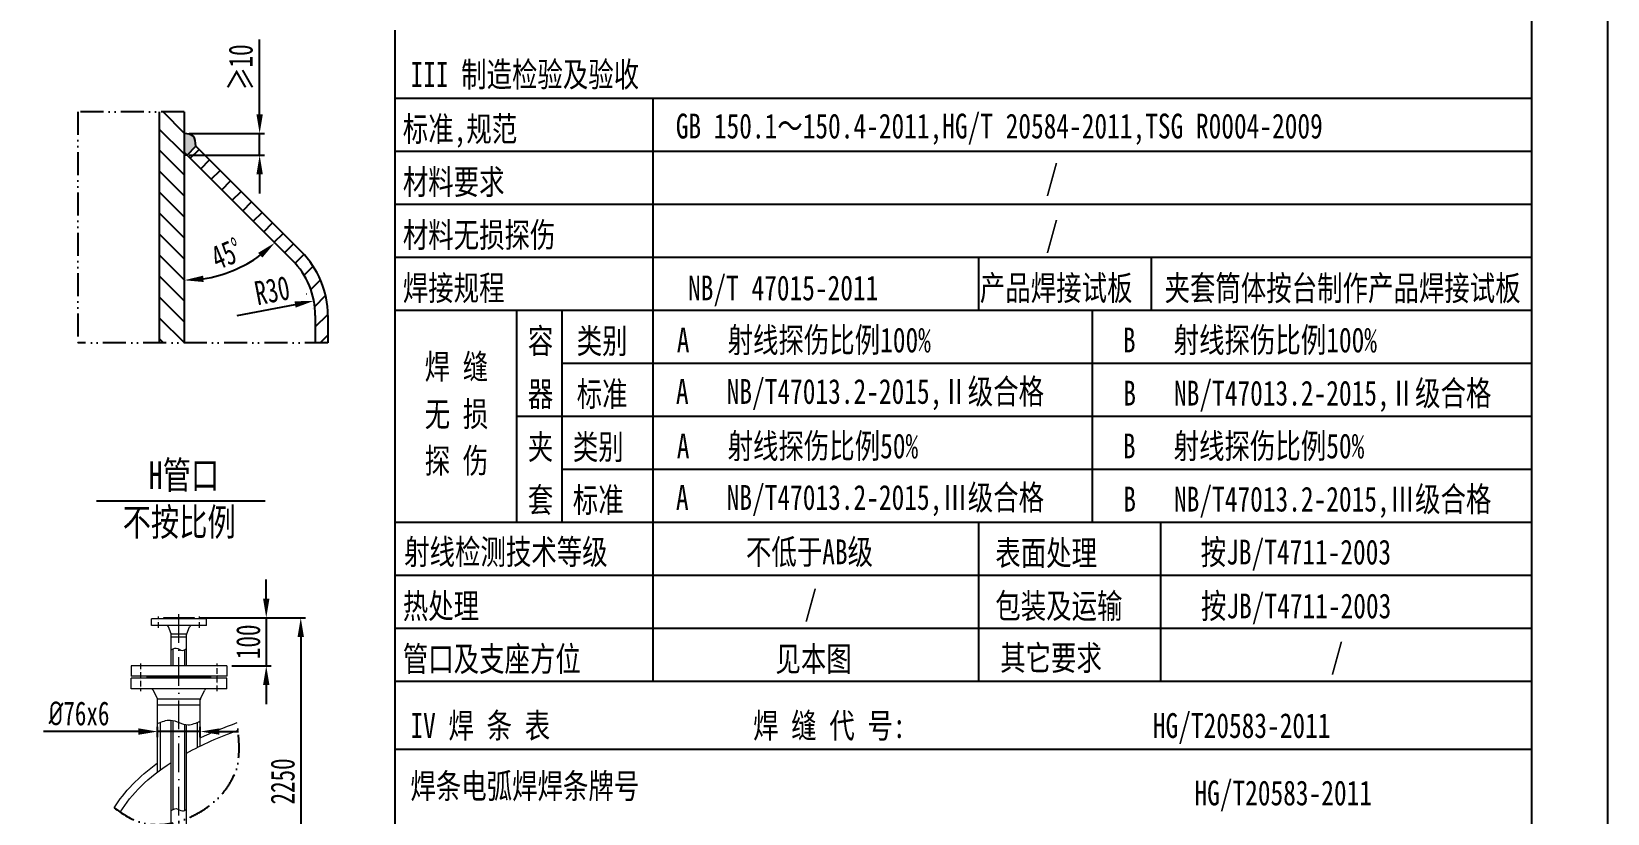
# Model space of a CAD drawing. Header units: millimetres. Extents: x 70410 to 80639, y -10587 to -1193.
# Drawn here: x 73765 to 77052, y -5509 to -3877 of the extents above; entities that cross this region are included whole.
import ezdxf
from ezdxf.enums import TextEntityAlignment as Align

# ---------------------------------------------------------------- set-up
doc = ezdxf.new("R2010")
doc.units = ezdxf.units.MM
doc.linetypes.add('ACAD_ISO10W100', pattern=[18, 12, -3, 0, -3])
doc.linetypes.add('ACAD_ISO12W100', pattern=[21, 12, -3, 0, -3, 0, -3])
doc.layers.add('1', color=7, linetype='Continuous')
for name, color, linetype, lineweight in [('中粗线', 4, 'Continuous', 35), ('双点划线', 3, 'ACAD_ISO12W100', 18), ('标注线', 7, 'Continuous', 5), ('粗实线', 2, 'Continuous', 70), ('粗实线H', 7, 'Continuous', 35), ('细实线', 7, 'Continuous', 18)]:
    doc.layers.add(name, color=color, linetype=linetype, lineweight=lineweight)
doc.styles.add('HGCAD', font='HGCAD.SHX', dxfattribs={"width": 0.75, "bigfont": 'HGCADHZ.SHX'})
doc.styles.add('HZ', font='', dxfattribs={"width": 0.8})
doc.styles.get("Standard").update_dxf_attribs({"font": '', "width": 0.707})
doc.styles.add('标注', font='', dxfattribs={"height": 25})
doc.styles.get('HZ').set_extended_font_data('SimSun')
doc.styles.get('Standard').set_extended_font_data('SimSun')
doc.styles.get('标注').set_extended_font_data('SimSun')
doc.dimstyles.new('HGCAD$0', dxfattribs={"dimtxt": 10, "dimasz": 5, "dimexe": 1, "dimexo": 1, "dimgap": 3, "dimtad": 1, "dimdec": 1, "dimdsep": 46, "dimtxsty": 'HGCAD', "dimcen": 0, "dimclrd": 3, "dimclre": 2, "dimclrt": 2, "dimadec": 1, "dimazin": 0, "dimtfac": 1, "dimtdec": 1, "dimtmove": 0, "dimatfit": 1, "dimfxl": 0, "dimarcsym": 0})
doc.dimstyles.new('HGCAD$2', dxfattribs={"dimtxt": 10, "dimasz": 5, "dimexe": 1, "dimexo": 1, "dimgap": 3, "dimtad": 2, "dimtih": 1, "dimdec": 1, "dimdsep": 46, "dimtxsty": 'HGCAD', "dimcen": 0, "dimclrd": 3, "dimclre": 2, "dimclrt": 2, "dimadec": 0, "dimazin": 0, "dimtfac": 1, "dimtdec": 1, "dimtmove": 0, "dimatfit": 1, "dimfxl": 0, "dimarcsym": 0})
doc.dimstyles.new('HGCAD$4', dxfattribs={"dimtxt": 10, "dimasz": 5, "dimexe": 1, "dimexo": 1, "dimgap": 3, "dimtad": 1, "dimtoh": 1, "dimdec": 1, "dimdsep": 46, "dimtxsty": 'HGCAD', "dimcen": 0, "dimclrd": 3, "dimclre": 2, "dimclrt": 2, "dimadec": 1, "dimazin": 0, "dimtfac": 1, "dimtdec": 1, "dimtofl": 0, "dimtmove": 0, "dimatfit": 1, "dimfxl": 0, "dimarcsym": 0})

# ---------------------------------------------------------------- blocks, each defined once
blk = doc.blocks.new('*D8')
at = {"layer": 'Defpoints', "color": 0, "transparency": 16777216}
for p in [(74083.5, -4044.8), (74083.5, -4129.1), (74309.2, -4354.9), (74083.5, -4527.1)]:
    blk.add_point(p, dxfattribs=at)
at = {"layer": '细实线', "color": 6, "lineweight": -2, "transparency": 16777216}
blk.add_arc((74083.5, -4129.1), 267.2, 278.5853, 306.4147, dxfattribs=at)
at = {"layer": '细实线', "color": 6, "transparency": 16777216}
for points in [[(74237.8, -4339.1), (74246.4, -4349.2), (74272.4, -4318.1)], [(74123.9, -4400), (74122.9, -4386.7), (74083.5, -4396.3)]]:
    blk.add_solid(points, dxfattribs=at)
at = {"layer": '细实线', "color": 6, "transparency": 16777216, "insert": (74171.4, -4341.4), "char_height": 50, "attachment_point": 5, "rotation": 22.5, "bg_fill": 3, "box_fill_scale": 1.1, "bg_fill_color": 256, "bg_fill_true_color": 13158600, "bg_fill_transparency": 0}
blk.add_mtext('{\\W0.7;45\\W0.5;%%D}', dxfattribs=at)
at = {"layer": 'Defpoints', "color": 0, "transparency": 16777216}
blk.add_point((74152.6, -4387.2), dxfattribs=at)
blk = doc.blocks.new('*D1')
at = {"layer": 'Defpoints', "color": 0, "transparency": 16777216}
for p in [(74194.2, -4470), (74354, -4439.3)]:
    blk.add_point(p, dxfattribs=at)
at = {"layer": '细实线', "color": 6, "lineweight": -2, "transparency": 16777216}
blk.add_line((74194.2, -4470), (74314.7, -4446.9), dxfattribs=at)
at = {"layer": '细实线', "color": 6, "transparency": 16777216}
blk.add_solid([(74313.5, -4440.3), (74316, -4453.4), (74354, -4439.3)], dxfattribs=at)
at = {"layer": '细实线', "color": 6, "transparency": 16777216, "insert": (74267, -4417.8), "char_height": 50, "attachment_point": 5, "rotation": 10.8472, "bg_fill": 3, "box_fill_scale": 1.1, "bg_fill_color": 256, "bg_fill_true_color": 13158600, "bg_fill_transparency": 0}
blk.add_mtext('R30', dxfattribs=at)
blk = doc.blocks.new('*D9')
at = {"layer": 'Defpoints', "color": 0, "transparency": 16777216}
for p in [(74083.5, -4090.2), (74240.8, -4090.2), (74083.5, -4135.1)]:
    blk.add_point(p, dxfattribs=at)
at = {"layer": '细实线', "color": 6, "lineweight": -2, "transparency": 16777216}
for p, q in [((74240.8, -4050.2), (74240.8, -3894.1)), ((74093.5, -4090.2), (74250.8, -4090.2)), ((74240.8, -4135.1), (74240.8, -4090.2)), ((74093.5, -4135.1), (74250.8, -4135.1)), ((74240.8, -4175.1), (74240.8, -4215.1))]:
    blk.add_line(p, q, dxfattribs=at)
at = {"layer": '细实线', "color": 6, "transparency": 16777216}
for points in [[(74234.1, -4050.2), (74247.4, -4050.2), (74240.8, -4090.2)], [(74234.1, -4175.1), (74247.4, -4175.1), (74240.8, -4135.1)]]:
    blk.add_solid(points, dxfattribs=at)
at = {"layer": '细实线', "color": 6, "transparency": 16777216, "insert": (74201.9, -3952.1), "char_height": 50, "attachment_point": 5, "rotation": 90, "bg_fill": 3, "box_fill_scale": 1.1, "bg_fill_color": 256, "bg_fill_true_color": 13158600, "bg_fill_transparency": 0}
blk.add_mtext('≥10', dxfattribs=at)
blk = doc.blocks.new('*D37')
at = {"layer": 'Defpoints', "color": 0, "transparency": 16777216}
blk.add_point((74105, -5100.9), dxfattribs=at)
at = {"layer": '细实线', "color": 6, "lineweight": -2, "transparency": 16777216}
for p, q in [((74254.6, -5060.9), (74254.6, -5020.9)), ((74115, -5100.9), (74264.6, -5100.9)), ((74254.6, -5100.9), (74254.6, -5200.9)), ((74182.5, -5200.9), (74264.6, -5200.9)), ((74254.6, -5240.9), (74254.6, -5280.9))]:
    blk.add_line(p, q, dxfattribs=at)
at = {"layer": '细实线', "color": 6, "transparency": 16777216}
for points in [[(74247.9, -5060.9), (74261.2, -5060.9), (74254.6, -5100.9)], [(74247.9, -5240.9), (74261.2, -5240.9), (74254.6, -5200.9)]]:
    blk.add_solid(points, dxfattribs=at)
at = {"layer": '细实线', "color": 6, "transparency": 16777216, "insert": (74217.1, -5150.9), "char_height": 50, "attachment_point": 5, "rotation": 90, "bg_fill": 3, "box_fill_scale": 1.1, "bg_fill_color": 256, "bg_fill_true_color": 13158600, "bg_fill_transparency": 0}
blk.add_mtext('100', dxfattribs=at)
at = {"layer": 'Defpoints', "color": 0, "transparency": 16777216}
for p in [(74172.5, -5200.9), (74254.6, -5200.9)]:
    blk.add_point(p, dxfattribs=at)
blk = doc.blocks.new('*D38')
at = {"layer": 'Defpoints', "color": 0, "transparency": 16777216}
for p in [(74105, -5100.9), (74088.5, -5783.7), (74326.5, -5783.7)]:
    blk.add_point(p, dxfattribs=at)
at = {"layer": '细实线', "color": 6, "lineweight": -2, "transparency": 16777216}
for p, q in [((74115, -5100.9), (74336.5, -5100.9)), ((74326.5, -5140.9), (74326.5, -5743.7)), ((74098.5, -5783.7), (74336.5, -5783.7))]:
    blk.add_line(p, q, dxfattribs=at)
at = {"layer": '细实线', "color": 6, "transparency": 16777216}
for points in [[(74319.9, -5140.9), (74333.2, -5140.9), (74326.5, -5100.9)], [(74319.9, -5743.7), (74333.2, -5743.7), (74326.5, -5783.7)]]:
    blk.add_solid(points, dxfattribs=at)
at = {"layer": '细实线', "color": 6, "transparency": 16777216, "insert": (74289, -5442.3), "char_height": 50, "attachment_point": 5, "rotation": 90, "bg_fill": 3, "box_fill_scale": 1.1, "bg_fill_color": 256, "bg_fill_true_color": 13158600, "bg_fill_transparency": 0}
blk.add_mtext('2250', dxfattribs=at)
blk = doc.blocks.new('*D44')
at = {"layer": 'Defpoints', "color": 0, "transparency": 16777216}
for p in [(74028, -5338.2), (74028, -5360), (74117, -5360)]:
    blk.add_point(p, dxfattribs=at)
at = {"layer": '细实线', "color": 6, "lineweight": -2, "transparency": 16777216}
for p, q in [((73988, -5338.2), (73789.7, -5338.2)), ((74028, -5350), (74028, -5328.2)), ((74117, -5338.2), (74028, -5338.2)), ((74117, -5350), (74117, -5328.2)), ((74157, -5338.2), (74197, -5338.2))]:
    blk.add_line(p, q, dxfattribs=at)
at = {"layer": '细实线', "color": 6, "transparency": 16777216}
for points in [[(73988, -5331.5), (73988, -5344.9), (74028, -5338.2)], [(74157, -5331.5), (74157, -5344.9), (74117, -5338.2)]]:
    blk.add_solid(points, dxfattribs=at)
at = {"layer": '细实线', "color": 6, "transparency": 16777216, "insert": (73864.1, -5300.7), "char_height": 50, "attachment_point": 5, "bg_fill": 3, "box_fill_scale": 1.1, "bg_fill_color": 256, "bg_fill_true_color": 13158600, "bg_fill_transparency": 0}
blk.add_mtext('{\\fISOCPEUR|b0|i0|c0|p34;%%C}76x6', dxfattribs=at)

msp = doc.modelspace()

# ---------------------------------------------------------------- hatches: boundary and pattern name
at = {"lineweight": -3}
h = msp.add_hatch(dxfattribs=at)
h.set_pattern_fill('ANSI31', color=2, scale=9.743124, angle=90, style=0)
h.set_pattern_definition([(135, (-74276.597, 30089.067), (-21.873937, -21.873937), [])])
h.paths.add_polyline_path([(74031.404, -4527.079), (74083.483, -4527.079), (74083.483, -4044.783), (74083.269, -4044.9), (74083.055, -4045.017), (74082.841, -4045.132), (74082.627, -4045.248), (74082.414, -4045.362), (74082.2, -4045.476), (74081.986, -4045.59), (74081.772, -4045.702), (74081.559, -4045.814), (74081.345, -4045.925), (74081.132, -4046.035), (74080.919, -4046.145), (74080.705, -4046.253), (74080.492, -4046.361), (74080.279, -4046.468), (74080.066, -4046.573), (74079.853, -4046.678), (74079.64, -4046.782), (74079.428, -4046.885), (74079.215, -4046.986), (74079.003, -4047.086), (74078.79, -4047.186), (74078.578, -4047.284), (74078.366, -4047.38), (74078.154, -4047.476), (74077.942, -4047.57), (74077.731, -4047.663), (74077.519, -4047.754), (74077.308, -4047.844), (74077.096, -4047.933), (74076.885, -4048.02), (74076.674, -4048.106), (74076.464, -4048.19), (74076.253, -4048.272), (74076.042, -4048.353), (74075.832, -4048.433), (74075.622, -4048.51), (74075.412, -4048.586), (74075.202, -4048.66), (74074.993, -4048.733), (74074.783, -4048.803), (74074.574, -4048.872), (74074.365, -4048.939), (74074.156, -4049.004), (74073.947, -4049.067), (74073.739, -4049.128), (74073.53, -4049.187), (74073.322, -4049.244), (74073.114, -4049.299), (74072.907, -4049.351), (74072.699, -4049.402), (74072.492, -4049.45), (74072.285, -4049.497), (74072.078, -4049.541), (74071.872, -4049.582), (74071.665, -4049.622), (74071.459, -4049.659), (74071.253, -4049.694), (74071.048, -4049.726), (74070.842, -4049.756), (74070.637, -4049.783), (74070.432, -4049.808), (74070.228, -4049.831), (74070.023, -4049.85), (74069.819, -4049.867), (74069.615, -4049.882), (74069.412, -4049.894), (74069.209, -4049.903), (74069.006, -4049.909), (74068.803, -4049.913), (74068.6, -4049.914), (74068.398, -4049.912), (74068.196, -4049.907), (74067.995, -4049.899), (74067.793, -4049.888), (74067.592, -4049.874), (74067.392, -4049.858), (74067.191, -4049.838), (74066.991, -4049.815), (74066.791, -4049.789), (74066.592, -4049.76), (74066.393, -4049.728), (74066.194, -4049.692), (74065.995, -4049.653), (74065.797, -4049.611), (74065.599, -4049.566), (74065.402, -4049.517), (74065.205, -4049.465), (74065.008, -4049.41), (74064.811, -4049.351), (74064.615, -4049.289), (74064.419, -4049.223), (74064.224, -4049.154), (74064.029, -4049.081), (74063.834, -4049.006), (74063.639, -4048.928), (74063.445, -4048.847), (74063.251, -4048.762), (74063.057, -4048.676), (74062.864, -4048.586), (74062.671, -4048.495), (74062.478, -4048.4), (74062.285, -4048.304), (74062.093, -4048.205), (74061.9, -4048.104), (74061.708, -4048.002), (74061.516, -4047.897), (74061.325, -4047.791), (74061.133, -4047.682), (74060.942, -4047.573), (74060.751, -4047.462), (74060.559, -4047.349), (74060.369, -4047.235), (74060.178, -4047.12), (74059.987, -4047.004), (74059.796, -4046.887), (74059.606, -4046.769), (74059.415, -4046.65), (74059.225, -4046.53), (74059.035, -4046.41), (74058.844, -4046.29), (74058.654, -4046.169), (74058.464, -4046.048), (74058.274, -4045.926), (74058.084, -4045.805), (74057.893, -4045.683), (74057.703, -4045.562), (74057.513, -4045.441), (74057.323, -4045.32), (74057.133, -4045.199), (74056.942, -4045.079), (74056.752, -4044.96), (74056.562, -4044.842), (74056.371, -4044.724), (74056.181, -4044.607), (74055.99, -4044.491), (74055.799, -4044.377), (74055.608, -4044.263), (74055.417, -4044.151), (74055.226, -4044.04), (74055.035, -4043.931), (74054.843, -4043.824), (74054.651, -4043.718), (74054.46, -4043.614), (74054.268, -4043.512), (74054.075, -4043.412), (74053.883, -4043.314), (74053.69, -4043.218), (74053.498, -4043.125), (74053.304, -4043.034), (74053.111, -4042.945), (74052.917, -4042.859), (74052.724, -4042.776), (74052.529, -4042.696), (74052.335, -4042.619), (74052.14, -4042.544), (74051.945, -4042.473), (74051.75, -4042.405), (74051.554, -4042.341), (74051.358, -4042.279), (74051.162, -4042.222), (74050.965, -4042.168), (74050.768, -4042.117), (74050.571, -4042.071), (74050.373, -4042.027), (74050.175, -4041.988), (74049.976, -4041.951), (74049.778, -4041.919), (74049.578, -4041.889), (74049.379, -4041.863), (74049.179, -4041.841), (74048.979, -4041.821), (74048.779, -4041.805), (74048.578, -4041.792), (74048.377, -4041.783), (74048.175, -4041.776), (74047.974, -4041.773), (74047.772, -4041.772), (74047.569, -4041.775), (74047.367, -4041.781), (74047.164, -4041.789), (74046.961, -4041.801), (74046.757, -4041.815), (74046.554, -4041.832), (74046.35, -4041.852), (74046.146, -4041.875), (74045.941, -4041.9), (74045.736, -4041.928), (74045.531, -4041.959), (74045.326, -4041.992), (74045.12, -4042.028), (74044.915, -4042.067), (74044.709, -4042.107), (74044.502, -4042.151), (74044.296, -4042.196), (74044.089, -4042.244), (74043.882, -4042.295), (74043.675, -4042.348), (74043.468, -4042.403), (74043.26, -4042.46), (74043.052, -4042.519), (74042.844, -4042.58), (74042.636, -4042.644), (74042.427, -4042.71), (74042.219, -4042.777), (74042.01, -4042.847), (74041.801, -4042.918), (74041.592, -4042.992), (74041.382, -4043.067), (74041.173, -4043.144), (74040.963, -4043.223), (74040.753, -4043.304), (74040.543, -4043.386), (74040.332, -4043.47), (74040.122, -4043.556), (74039.911, -4043.643), (74039.701, -4043.732), (74039.49, -4043.822), (74039.279, -4043.914), (74039.068, -4044.007), (74038.856, -4044.101), (74038.645, -4044.197), (74038.433, -4044.295), (74038.222, -4044.393), (74038.01, -4044.493), (74037.798, -4044.594), (74037.586, -4044.696), (74037.374, -4044.799), (74037.162, -4044.904), (74036.949, -4045.009), (74036.737, -4045.116), (74036.524, -4045.223), (74036.311, -4045.331), (74036.099, -4045.44), (74035.886, -4045.55), (74035.673, -4045.661), (74035.46, -4045.773), (74035.247, -4045.885), (74035.034, -4045.998), (74034.821, -4046.112), (74034.607, -4046.226), (74034.394, -4046.341), (74034.181, -4046.457), (74033.967, -4046.573), (74033.754, -4046.689), (74033.541, -4046.806), (74033.327, -4046.923), (74033.113, -4047.041), (74032.9, -4047.159), (74032.686, -4047.277), (74032.473, -4047.396), (74032.259, -4047.514), (74032.045, -4047.633), (74031.832, -4047.752), (74031.618, -4047.871), (74031.404, -4047.99)])
h = msp.add_hatch(dxfattribs=at)
h.set_pattern_fill('ANSI31', color=2, scale=9.743124, style=0)
h.set_pattern_definition([(45, (-74276.597, 30089.067), (-21.873937, 21.873937), [])])
edge = h.paths.add_edge_path()
edge.add_line((74356.9, -4527.079), (74382.94, -4527.079))
edge.add_line((74382.94, -4527.079), (74382.94, -4469.976))
edge.add_arc((74194.152, -4469.976), 188.788, 360, 405)
edge.add_line((74327.645, -4336.483), (74107.837, -4116.675))
edge.add_line((74107.837, -4116.675), (74089.424, -4135.088))
edge.add_line((74089.424, -4135.088), (74309.232, -4354.896))
edge.add_arc((74194.152, -4469.976), 162.748, 0, 45, ccw=False)
edge.add_line((74356.9, -4469.976), (74356.9, -4527.079))
at = {"layer": '粗实线H', "lineweight": -3}
h = msp.add_hatch(color=2, dxfattribs=at)
edge = h.paths.add_edge_path()
edge.add_spline(control_points=[(74107.837, -4116.675), (74107.227, -4108.353), (74106.077, -4092.668), (74090.702, -4090.98), (74083.483, -4090.188)], knot_values=[0, 0, 0, 0, 16.08830073, 30.32477507, 30.32477507, 30.32477507, 30.32477507], degree=3, periodic=0)
edge.add_line((74083.483, -4090.188), (74083.483, -4129.147))
edge.add_line((74083.483, -4129.147), (74089.424, -4135.088))
edge.add_line((74089.424, -4135.088), (74107.837, -4116.675))
msp.add_hatch(color=2, dxfattribs=at).paths.add_polyline_path([(74083.483, -4129.147), (74083.483, -4135.088), (74089.424, -4135.088)])

# ---------------------------------------------------------------- linework, layer by layer
at = {"layer": '1', "color": 140}
for p, q in [((74523.63, -4016.352), (76893.914, -4016.352)), ((75060.894, -4016.352), (75060.894, -4901.258)), ((74523.63, -4126.965), (76893.914, -4126.965)), ((74523.63, -4237.578), (76893.914, -4237.578)), ((74523.63, -4348.191), (76893.914, -4348.191)), ((75740.376, -4348.191), (75740.376, -4458.805)), ((76100.319, -4348.191), (76100.319, -4458.805)), ((74523.63, -4458.805), (76893.914, -4458.805)), ((74776.46, -4458.805), (74776.46, -4901.258)), ((74871.272, -4458.805), (74871.272, -4901.258)), ((75977.404, -4458.805), (75977.404, -4901.258)), ((74871.272, -4569.418), (76893.914, -4569.418)), ((74776.46, -4680.031), (76893.914, -4680.031)), ((74871.272, -4790.645), (76893.914, -4790.645)), ((74523.63, -4901.258), (76893.914, -4901.258)), ((75060.894, -4901.258), (75060.894, -5233.098)), ((75740.376, -4901.258), (75740.376, -5233.098)), ((76119.621, -4901.258), (76119.621, -5233.098)), ((74523.63, -5011.871), (76893.914, -5011.871)), ((74523.63, -5122.484), (76893.914, -5122.484)), ((74523.63, -5375.315), (76893.914, -5375.315))]:
    msp.add_line(p, q, dxfattribs=at)
at = {"layer": '中粗线', "color": 140, "lineweight": -3}
for p, q in [((74031.404, -4044.783), (74031.404, -4527.079)), ((74083.483, -4044.783), (74083.483, -4527.079)), ((74083.483, -4129.147), (74309.232, -4354.896)), ((74107.837, -4116.675), (74327.645, -4336.483)), ((74356.9, -4469.976), (74356.9, -4520.307)), ((74382.94, -4469.976), (74382.94, -4491.405)), ((74382.94, -4491.405), (74382.94, -4527.079)), ((74356.9, -4520.307), (74356.9, -4527.079))]:
    msp.add_line(p, q, dxfattribs=at)
for radius in [188.788, 162.748]:
    msp.add_arc((74194.152, -4469.976), radius, 0, 45, dxfattribs=at)
msp.add_spline([(74107.837, -4116.675), (74102.003, -4095.65), (74083.483, -4090.188)], degree=3, dxfattribs=at)
at = {"layer": '双点划线', "lineweight": -3, "ltscale": 4}
msp.add_line((73861.415, -4044.783), (73861.415, -4527.079), dxfattribs=at)
msp.add_spline([(73937.376, -5497.538), (73986.334, -5525.804), (74117.24, -5505.736), (74193.382, -5412.386), (74193.94, -5319.609)], degree=3, dxfattribs=at)
at = {"layer": '标注线', "color": 140, "lineweight": -3}
msp.add_line((73900.485, -4856.996), (74251.994, -4856.996), dxfattribs=at)
at = {"layer": '粗实线', "color": 2, "lineweight": -3}
for p, q in [((77052.065, -1192.947), (77052.065, -10587.119)), ((76893.914, -1351.098), (76893.914, -10428.967)), ((74523.63, -7931.852), (74523.63, -5011.871)), ((74523.63, -5233.098), (76893.914, -5233.098))]:
    msp.add_line(p, q, dxfattribs=at)
msp.add_lwpolyline([(74523.63, -5011.871), (74523.63, -3874.135)], dxfattribs=at)
at = {"layer": '粗实线H', "color": 2, "lineweight": -3}
msp.add_line((74089.424, -4135.088), (74083.483, -4135.088), dxfattribs=at)
at = {"layer": '粗实线H', "color": 0, "lineweight": -3}
msp.add_line((74089.424, -4135.088), (74107.837, -4116.675), dxfattribs=at)
at = {"layer": '细实线', "color": 1, "linetype": 'ACAD_ISO10W100', "ltscale": 5}
msp.add_line((74072.497, -5783.652), (74072.497, -5085.924), dxfattribs=at)
at = {"layer": '细实线', "color": 140}
for p, q in [((74014.997, -5116.907), (74014.997, -5102.907)), ((74129.997, -5102.907), (74014.997, -5102.907)), ((74129.997, -5116.907), (74014.997, -5116.907)), ((74039.997, -5100.907), (74039.997, -5102.907)), ((74104.997, -5100.907), (74039.997, -5100.907)), ((74056.225, -5134.207), (74050.489, -5119.457)), ((74088.769, -5134.207), (74094.506, -5119.457)), ((74104.997, -5102.907), (74104.997, -5100.907)), ((74129.997, -5116.907), (74129.997, -5102.907)), ((74088.497, -5134.907), (74056.497, -5134.907)), ((74056.497, -5140.907), (74056.497, -5135.657)), ((74056.497, -5200.907), (74056.497, -5140.907)), ((74088.497, -5140.907), (74056.497, -5140.907)), ((74088.497, -5140.907), (74088.497, -5135.657)), ((74088.497, -5200.907), (74088.497, -5140.907)), ((74060.497, -5200.907), (74060.497, -5165.443)), ((74084.497, -5200.907), (74084.497, -5167.462)), ((73972.497, -5200.907), (73972.497, -5222.907)), ((74172.497, -5200.907), (73972.497, -5200.907)), ((74172.497, -5222.907), (73972.497, -5222.907)), ((74006.497, -5224.907), (74006.497, -5222.907)), ((74006.497, -5224.907), (74006.497, -5226.907)), ((74138.497, -5224.907), (74006.497, -5224.907)), ((74138.497, -5224.907), (74006.497, -5224.907)), ((74138.497, -5222.907), (74138.497, -5224.907)), ((74138.497, -5226.907), (74138.497, -5224.907)), ((74172.497, -5200.907), (74172.497, -5222.907)), ((73972.497, -5248.907), (73972.497, -5226.907)), ((74172.497, -5226.907), (73972.497, -5226.907)), ((74172.497, -5248.907), (73972.497, -5248.907)), ((74027.412, -5269.681), (74019.128, -5252.322)), ((74117.583, -5269.681), (74125.867, -5252.322)), ((74172.497, -5248.907), (74172.497, -5226.907)), ((74116.997, -5270.907), (74027.997, -5270.907)), ((74027.997, -5282.907), (74027.997, -5272.265)), ((74027.997, -5422.67), (74027.997, -5282.907)), ((74116.997, -5282.907), (74027.997, -5282.907)), ((74116.997, -5282.907), (74116.997, -5272.265)), ((74116.997, -5368.315), (74116.997, -5282.907)), ((74033.997, -5418.152), (74033.997, -5318.905)), ((74056.497, -5602.571), (74056.497, -5314.456)), ((74060.497, -5500.559), (74060.497, -5315.173)), ((74084.497, -5502.578), (74084.497, -5323.186)), ((74088.497, -5602.571), (74088.497, -5323.93)), ((74110.997, -5371.301), (74110.997, -5318.972))]:
    msp.add_line(p, q, dxfattribs=at)
at = {"layer": '细实线', "color": 1, "linetype": 'ACAD_ISO10W100'}
for p, q in [((74029.997, -5121.907), (74029.997, -5097.907)), ((74114.997, -5121.907), (74114.997, -5097.907)), ((73992.497, -5195.907), (73992.497, -5253.907)), ((74152.497, -5253.907), (74152.497, -5195.907))]:
    msp.add_line(p, q, dxfattribs=at)
at = {"layer": '细实线', "color": 140}
for centre, radius, start, end in [((74046.761, -5120.907), 4, 21.250506, 90), ((74098.234, -5120.907), 4, 90, 158.749494), ((74052.497, -5135.657), 4, 0, 21.250506), ((74092.497, -5135.657), 4, 158.749494, 180), ((74013.713, -5254.907), 6, 25.51387, 90), ((74131.282, -5254.907), 6, 90, 154.48613), ((74021.997, -5272.265), 6, 0, 25.51387), ((74122.997, -5272.265), 6, 154.48613, 180)]:
    msp.add_arc(centre, radius, start, end, dxfattribs=at)
at = {"layer": '细实线', "color": 140, "extrusion": (0, 0, -1)}
for major_axis, ratio, start_param, end_param in [((-666, 0), 0.51201201, 0.81765491, 0.96623072), ((-650, 0), 0.5, 0.73083788, 0.95239934), ((-666, 0), 0.51201201, 0.30570206, 0.61362226), ((-650, 0), 0.5, 0.29290963, 0.65368851)]:
    msp.add_ellipse((74572.497, -5600.167), major_axis=major_axis, ratio=ratio, start_param=start_param, end_param=end_param, dxfattribs=at)
at = {"layer": '细实线', "color": 140}
for points in [[(74056.497, -5167.673), (74066.628, -5163.986), (74079.789, -5168.776), (74088.497, -5165.027)], [(74027.997, -5321.437), (74054.658, -5314.294), (74091.452, -5324.152), (74116.997, -5316.131)], [(74056.497, -5502.789), (74066.628, -5499.102), (74079.789, -5503.892), (74088.497, -5500.143)]]:
    msp.add_spline(points, degree=3, dxfattribs=at)

# ---------------------------------------------------------------- texts
at = {"layer": '1', "color": 140, "style": 'HZ', "width": 0.75}
for s, height, p in [('III 制造检验及验收', 51.85704, (74555.234, -3992.649)), ('标准,规范', 51.857, (74539.432, -4106.422)), (' GB 150.1～150.4-2011,HG/T 20584-2011,TSG R0004-2009 ', 51.85704, (75082.32, -4100.416)), ('材料要求', 51.857, (74539.432, -4217.036)), ('材料无损探伤', 51.857, (74539.432, -4327.649)), ('焊接规程        ', 51.85704, (74539.432, -4438.262)), ('NB/T 47015-2011', 51.85704, (75134.335, -4438.262)), ('             产品焊接试板', 51.85704, (75399.069, -4438.262)), ('容  ', 51.857, (74800.163, -4548.876)), ('类别   ', 51.857, (74902.122, -4548.876)), ('A   射线探伤比例100%%%', 51.85704, (75110.888, -4546.878)), ('B   射线探伤比例100%%%', 51.85704, (76041.373, -4546.878)), ('焊 缝', 51.857, (74584.989, -4602.545)), ('标准   ', 51.857, (74902.122, -4659.489)), ('A   NB/T47013.2-2015,Ⅱ级合格', 51.85704, (75109.072, -4654.239)), ('B   NB/T47013.2-2015,Ⅱ级合格', 51.85704, (76042.156, -4657.782)), ('器', 51.857, (74800.163, -4659.489)), ('无 损', 51.857, (74584.989, -4701.696)), ('夹', 51.857, (74800.163, -4770.102)), ('类别 ', 51.857, (74894.026, -4770.102)), ('A   射线探伤比例50%%%', 51.85704, (75110.888, -4768.105)), ('B   射线探伤比例50%%%', 51.85704, (76041.373, -4768.105)), ('探 伤', 51.857, (74584.989, -4798.857)), ('套', 51.857, (74800.163, -4880.715)), ('标准', 51.857, (74894.026, -4880.715)), ('A   NB/T47013.2-2015,Ⅲ级合格', 51.85704, (75109.072, -4875.465)), ('B   NB/T47013.2-2015,Ⅲ级合格', 51.85704, (76042.156, -4879.008)), ('射线检测技术等级', 51.857, (74542.2, -4989.114)), ('  不低于AB级', 51.857, (75202.135, -4989.114)), ('  按JB/T4711-2003', 51.85704, (76150.775, -4989.517)), ('表面处理', 51.857, (75775.168, -4991.329)), ('热处理 ', 51.857, (74539.432, -5101.942)), ('包装及运输', 51.857, (75775.168, -5101.942)), ('  按JB/T4711-2003', 51.85704, (76151.225, -5101.942)), ('管口及支座方位 ', 51.857, (74539.432, -5212.555)), ('其它要求', 51.857, (75785.37, -5210.341)), ('IV 焊 条 表                焊 缝 代 号:', 51.85704, (74555.234, -5351.612)), ('HG/T20583-2011', 51.85704, (76103.819, -5351.612)), ('焊条电弧焊焊条牌号                     ', 51.85704, (74555.234, -5477.826)), ('HG/T20583-2011', 51.85704, (76190.482, -5492.266))]:
    msp.add_text(s, height=height, dxfattribs=at).set_placement(p)
for s, height, p in [('/', 51.857, (75893.395, -4185.894)), ('/', 51.857, (75893.395, -4304.956)), ('夹套筒体按台制作产品焊接试板', 51.85704, (76499.579, -4411.842)), ('/', 51.857, (75390.257, -5074.386)), ('见本图', 51.857, (75396.146, -5185.692)), ('/', 51.857, (76487.688, -5185.244))]:
    msp.add_text(s, height=height, dxfattribs=at).set_placement(p, align=Align.MIDDLE)
at = {"layer": '标注线', "color": 140, "lineweight": -3, "style": '标注', "width": 0.75}
for s, p in [('H管口', (74082.901, -4831.643)), ('不按比例', (74073.039, -4929.725))]:
    msp.add_text(s, height=57.6, dxfattribs=at).set_placement(p, align=Align.CENTER)

# ---------------------------------------------------------------- next in the draw order: dimensions: what is measured, and where the dimension line sits
at = {"layer": '细实线', "color": 140}
dim = msp.add_angular_dim_2l(base=(74152.64, -4387.242), line1=((74083.483, -4129.147), (74309.232, -4354.896)), line2=((74083.483, -4044.783), (74083.483, -4527.079)), text='{\\W0.7;45\\W0.5;%%D}', dimstyle='HGCAD$2', override={"dimtxt": 50, "dimasz": 40, "dimexe": 10, "dimexo": 10, "dimgap": 12.5, "dimtad": 1, "dimtih": 0, "dimdec": 0, "dimtxsty": 'Standard', "dimclrd": 6, "dimclre": 6, "dimclrt": 6, "dimadec": 1, "dimtfill": 1}, dxfattribs=at)
dim.commit()
dim.dimension.update_dxf_attribs({"geometry": '*D8', "text_midpoint": (74171.386, -4341.362)})
dim = msp.add_linear_dim(base=(74254.567, -5200.907), p1=(74104.997, -5100.907), p2=(74172.497, -5200.907), angle=90, dimstyle='HGCAD$0', override={"dimtxt": 50, "dimasz": 40, "dimexe": 10, "dimexo": 10, "dimgap": 12.5, "dimtxsty": 'Standard', "dimclrd": 6, "dimclre": 6, "dimclrt": 6, "dimtfill": 1}, dxfattribs=at)
dim.commit()
dim.dimension.update_dxf_attribs({"geometry": '*D37', "text_midpoint": (74254.567, -5150.907), "dimtype": 160})

# ---------------------------------------------------------------- next in the draw order: linework, layer by layer
at = {"layer": '双点划线', "lineweight": -3, "ltscale": 4}
for p, q in [((74083.483, -4044.783), (73861.415, -4044.783)), ((74382.94, -4527.079), (73861.415, -4527.079))]:
    msp.add_line(p, q, dxfattribs=at)

# ---------------------------------------------------------------- next in the draw order: dimensions: what is measured, and where the dimension line sits
at = {"layer": '细实线', "color": 140}
dim = msp.add_radius_dim(center=(74194.152, -4469.976), mpoint=(74353.992, -4439.348), text='R30', dimstyle='HGCAD$4', override={"dimtxt": 50, "dimasz": 40, "dimexe": 10, "dimexo": 10, "dimgap": 12.5, "dimtoh": 0, "dimdec": 0, "dimtxsty": 'Standard', "dimclrd": 6, "dimclre": 6, "dimclrt": 6, "dimtofl": 1, "dimtfill": 1}, dxfattribs=at)
dim.commit()
dim.dimension.update_dxf_attribs({"geometry": '*D1', "text_midpoint": (74274.072, -4454.662), "dimtype": 164})
dim = msp.add_linear_dim(base=(74326.521, -5783.652), p1=(74104.997, -5100.907), p2=(74088.497, -5783.652), angle=90, text='2250', dimstyle='HGCAD$0', override={"dimtxt": 50, "dimasz": 40, "dimexe": 10, "dimexo": 10, "dimgap": 12.5, "dimtxsty": 'Standard', "dimclrd": 6, "dimclre": 6, "dimclrt": 6, "dimtfill": 1}, dxfattribs=at)
dim.commit()
dim.dimension.update_dxf_attribs({"geometry": '*D38', "text_midpoint": (74289.021, -5442.28)})

# ---------------------------------------------------------------- next in the draw order: dimensions: what is measured, and where the dimension line sits
dim = msp.add_linear_dim(base=(74240.768, -4090.188), p1=(74083.483, -4135.088), p2=(74083.483, -4090.188), angle=90, text='≥10', dimstyle='HGCAD$0', override={"dimtxt": 50, "dimasz": 40, "dimexe": 10, "dimexo": 10, "dimgap": 12.5, "dimdec": 0, "dimtxsty": 'Standard', "dimclrd": 6, "dimclre": 6, "dimclrt": 6, "dimtfill": 1}, dxfattribs=at)
dim.commit()
dim.dimension.update_dxf_attribs({"geometry": '*D9', "text_midpoint": (74201.879, -3952.126)})
dim = msp.add_linear_dim(base=(74027.997, -5338.186), p1=(74116.997, -5359.977), p2=(74027.997, -5359.977), text='{\\fISOCPEUR|b0|i0|c0|p34;%%C}76x6', dimstyle='HGCAD$0', override={"dimtxt": 50, "dimasz": 40, "dimexe": 10, "dimexo": 10, "dimgap": 12.5, "dimtxsty": 'Standard', "dimclrd": 6, "dimclre": 6, "dimclrt": 6, "dimtfill": 1}, dxfattribs=at)
dim.commit()
dim.dimension.update_dxf_attribs({"geometry": '*D44', "text_midpoint": (73864.053, -5338.186), "dimtype": 160})

doc.saveas('drawing.dxf')
